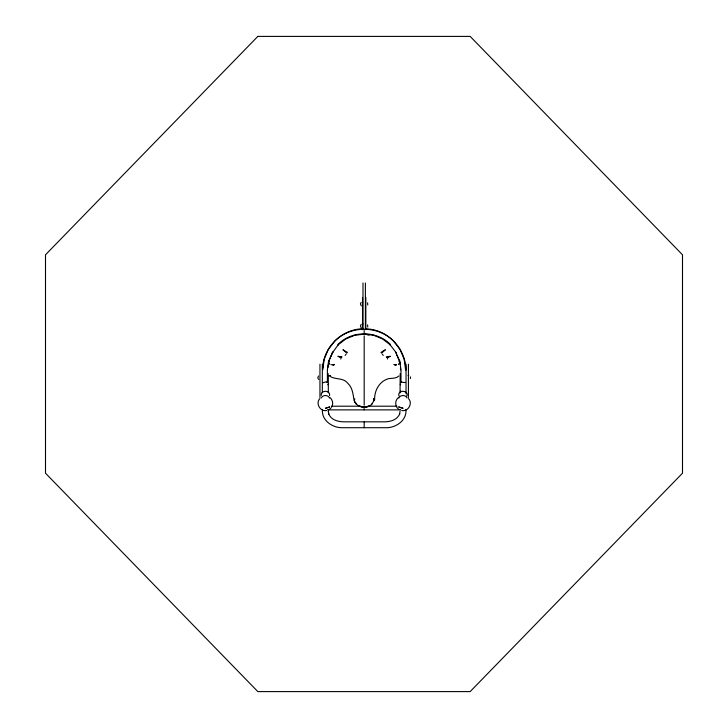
<?xml version="1.0" encoding="UTF-8"?>
<svg xmlns="http://www.w3.org/2000/svg" width="728" height="728" viewBox="0 0 728 728"><rect width="100%" height="100%" fill="white"/><g stroke="black" fill="none" stroke-linecap="round" stroke-linejoin="round"><path stroke-width="1.09" d="M329.575 376.003C334.998 380.116 343.316 377.204 347.902 383.41C352.589 387.76 353.007 394.185 353.99 400.027C356.156 407.607 367.258 409.946 372.172 403.74M400.054 409.418L400.609 409.637M354.327 400.682L354.773 398.771M364.182 334.525L364.182 334.034L373.701 335.289L382.564 338.957L390.181 344.799M322.741 368.05C323.332 347.001 342.142 328.983 363.099 328.765M330.057 364.701L328.492 361.834L332.669 352.043L332.341 352.416L333.005 352.689M334.525 364.482L331.713 364.737L334.48 364.464L333.551 365.028L333.961 364.619M364.164 334.152L354.673 335.289L345.8 338.957L338.183 344.799M371.853 404.176L374.638 399.372C374.401 390.29 379.634 380.981 388.788 378.606C392.164 378.114 396.178 378.669 398.798 376.003M322.822 369.615L324.206 359.232L328.337 349.404L334.971 340.895C350.605 325.398 377.759 325.398 393.393 340.895L400.027 349.404L404.158 359.232L405.551 369.615M328.665 360.415L327.391 369.915L327.391 382.391L327.09 381.909M374.037 400.682L373.601 398.771M400.072 411.174L399.554 414.15L399.772 413.713C397.342 419.556 391.728 421.439 385.358 421.831L343.006 421.831C336.636 421.439 331.022 419.556 328.601 413.713L328.819 414.15L328.292 411.174L328.319 411.684M369.606 405.951L364.182 407.38L364.182 406.624M400.209 392.738L400.7 391M328.528 362.699L328.856 363.126M398.407 364.555L399.809 362.435M367.767 305.023L367.585 302.83M367.767 327.09L367.585 324.888M410.419 378.56L410.501 376.876M331.104 355.764L328.801 361.325L329.365 361.47M331.24 355.856L332.368 353.135M332.641 352.461L337.528 345.745M340.731 359.022L341.041 358.294M405.241 382.455C406.643 382.71 399.49 382.346 401.647 381.636M323.005 382.637C322.777 383.31 326.08 380.926 327.318 382.428M399.508 363.126L399.736 362.626M327.782 384.803L328.146 384.12M331.513 407.371C333.561 404.295 332.851 399.872 329.966 397.552M345.145 355.41L346.055 354.218M319.911 398.498C315.233 403.248 320.184 412.048 326.681 410.501M361.17 302.402L360.396 303.904L361.334 305.897M361.17 324.461L360.396 325.962L361.334 327.955M318.518 375.939L317.772 378.014L318.682 379.434M398.407 397.552C394.749 400.4 394.822 406.415 398.525 409.191M381.518 353.189L385.431 349.74L380.926 352.425M330.876 408.162L328.51 409.973M338.129 344.244C352.07 330.412 376.294 330.412 390.244 344.244M354.845 401.929L356.511 404.204L354.882 402.038M373.619 398.953L374.638 399.372M369.578 405.878L364.182 407.325L358.758 405.951M386.759 357.275L389.853 356.42M387.15 357.539L390.472 356.311L386.368 356.884M327.755 409.637L328.31 409.418M396.505 364.783L394.403 364.619M398.999 361.47L399.563 361.325L397.261 355.764M394.676 364.81L395.714 364.846L393.839 364.482M332.805 364.865L333.688 364.81M396.442 364.764L395.568 364.855M362.216 323.978L362.935 323.978M330.558 375.557L328.173 375.557L328.173 373.555M408.044 375.448L408.799 375.448M331.458 406.206L359.668 406.206M369.824 406.206L396.906 406.206M328.055 409.882L400.318 409.882M401.692 410.501C408.181 412.048 413.14 403.248 408.454 398.498M366.348 328.901C387.833 329.429 405.924 348.839 405.906 370.17M367.149 334.771L369.123 335.035M364.182 407.325L358.795 405.878M342.005 356.884L337.892 356.311L341.223 357.539M338.511 356.42L341.614 357.275M347.438 352.425L342.934 349.74L346.846 353.189M396.023 352.416L395.704 352.043L396.223 353.417M390.836 345.745L395.404 351.697M382.309 354.218L383.228 355.41M400.218 384.12L400.582 384.803M398.38 358.249L396.551 354.181M398.316 358.121L399.708 361.425M395.723 352.461L396.005 353.135M396.551 354.454L397.079 355.737M387.332 358.294L387.633 359.022M399.699 360.415L400.973 369.915L400.973 382.391M400.054 364.291L400.027 364A12.003 0.783 82.5 0 1 399.89 362.753M400.418 367.977L400.673 369.86M408.426 364.2L408.426 397.479M406.033 364.2L406.033 393.721M405.906 409.418C407.143 420.384 395.704 428.137 385.658 427.709L342.706 427.709C332.669 428.137 321.221 420.384 322.468 409.418M400.191 373.555L400.045 392.701M365.838 297.397L365.838 329.729M365.392 282.964L365.392 329.511M364.182 330.548L364.182 333.224M364.182 335.872L364.182 405.232M364.182 408.517L364.182 409.882M364.182 421.831L364.182 427.709M362.999 282.964L362.999 329.511M362.589 301.883L362.589 302.539M362.526 297.397L362.526 329.729M328.319 375.557L328.319 392.765M322.331 364.2L322.331 392.638M319.947 364.2L319.947 397.479M328.255 365.065A12.886 2.493 -82.5 0 1 328.164 366.02L328.119 366.502A15.179 4.841 -82.5 0 1 328.01 367.467M321.321 397.97A4.232 3.34 0 0 1 325.452 395.541A4.232 3.34 0 0 1 329.493 398.052M329.466 395.541A4.232 3.34 0 0 0 329.62 394.676L329.493 393.812A4.232 3.34 0 0 0 326.544 391.418L325.452 391.3A4.232 3.34 0 0 0 321.294 395.45M398.871 398.052A4.232 3.34 0 0 1 402.921 395.541A4.232 3.34 0 0 1 407.043 397.97M406.661 396.26A4.232 3.34 0 0 0 402.921 391.3L401.829 391.418A4.232 3.34 0 0 0 398.871 393.812L398.744 394.676A4.232 3.34 0 0 0 399.335 396.341M398.753 406.979L402.912 408.235L398.753 406.979M338.347 344.681L337.983 345.145L338.347 344.681M257.83 36.4L45.5 254.8L45.5 473.2L257.83 691.6L470.17 691.6L682.5 473.2L682.5 254.8L470.17 36.4L257.83 36.4M329.611 406.979L325.452 408.235L329.62 407.025M390.381 345.154L390.026 344.681L390.381 345.145"/></g></svg>
